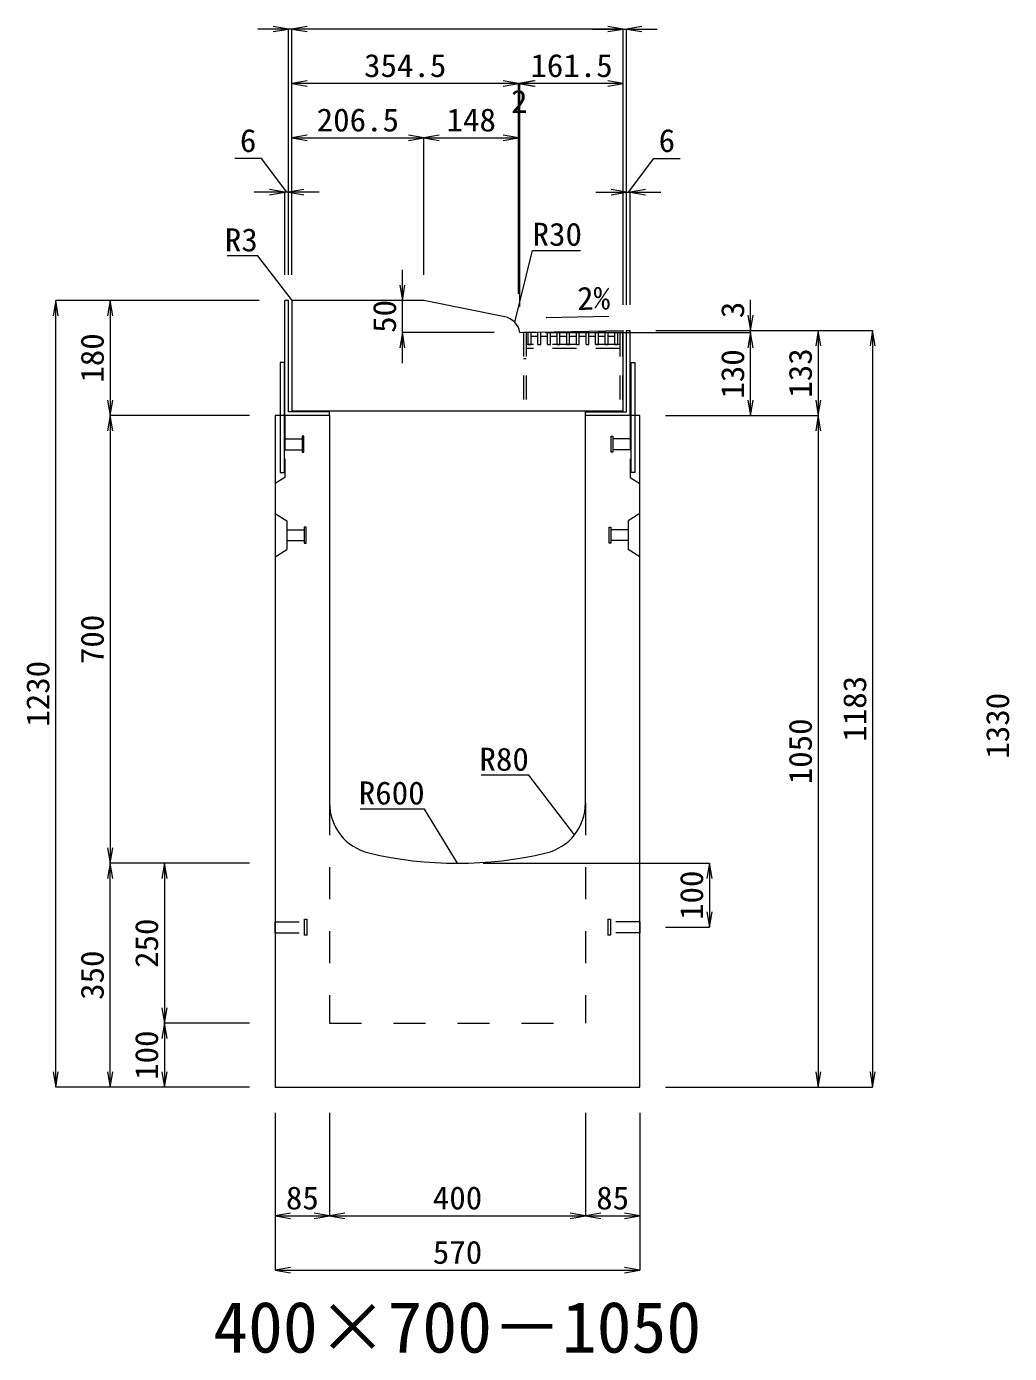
# Model space of a CAD drawing. Units: millimetres at full size. Extents: x -1809 to 57027, y -20349 to 17321.
# Drawn here: x 45395 to 46931, y -7612 to -5538 of the extents above; entities that cross this region are included whole.
import ezdxf
from ezdxf.enums import TextEntityAlignment as Align

# ---------------------------------------------------------------- set-up
doc = ezdxf.new("R2010")
doc.units = ezdxf.units.MM
doc.header["$LTSCALE"] = 50
for name, pattern in [('USER1', [2, 1, -1]), ('USER2', [1.35, 0.75, -0.6]), ('USER3', [1.35, 0.75, -0.6])]:
    doc.linetypes.add(name, pattern=pattern)
for name, color, linetype, lineweight in [('インサート', 3, 'USER2', 9), ('受枠', 3, 'Continuous', 5), ('寸法線', 7, 'Continuous', 13), ('引出線', 4, 'Continuous', 13), ('本体', 2, 'Continuous', 13), ('ｸﾞﾚｰﾁﾝｸﾞ', 7, 'USER3', 9)]:
    doc.layers.add(name, color=color, linetype=linetype, lineweight=lineweight)
doc.layers.add('文字', color=7, linetype='Continuous')
doc.styles.add('ＭＳ 明朝', font='')
doc.styles.get('ＭＳ 明朝').set_extended_font_data('MS Mincho')

# ---------------------------------------------------------------- blocks, each defined once
blk = doc.blocks.new('open_arrow')
at = {"color": 0, "linetype": 'Continuous', "lineweight": -2}
blk.add_lwpolyline([(7.5, 1.25), (0, 0), (7.5, -1.25)], dxfattribs=at)

msp = doc.modelspace()

# ---------------------------------------------------------------- linework, layer by layer
at = {"layer": 'インサート'}
for p, q in [((45828.24, -6178.55), (45825.24, -6178.55)), ((45825.24, -6178.55), (45825.24, -6203.55)), ((45828.24, -6203.55), (45828.24, -6178.55)), ((46308.24, -6178.55), (46311.24, -6178.55)), ((46308.24, -6203.55), (46308.24, -6178.55)), ((46311.24, -6178.55), (46311.24, -6203.55)), ((45798.24, -6182.55), (45825.24, -6182.55)), ((45798.24, -6182.55), (45798.24, -6199.55)), ((45798.24, -6199.55), (45825.24, -6199.55)), ((46338.24, -6182.55), (46311.24, -6182.55)), ((46338.24, -6199.55), (46311.24, -6199.55)), ((46338.24, -6182.55), (46338.24, -6199.55)), ((45825.24, -6203.55), (45828.24, -6203.55)), ((46311.24, -6203.55), (46308.24, -6203.55)), ((45801.44, -6324.55), (45828.44, -6324.55)), ((45801.44, -6324.55), (45801.44, -6341.55)), ((45831.44, -6320.55), (45828.44, -6320.55)), ((45828.44, -6320.55), (45828.44, -6345.55)), ((45831.44, -6345.55), (45831.44, -6320.55)), ((46305.04, -6320.55), (46308.04, -6320.55)), ((46305.04, -6345.55), (46305.04, -6320.55)), ((46308.04, -6320.55), (46308.04, -6345.55)), ((46335.04, -6324.55), (46308.04, -6324.55)), ((46335.04, -6324.55), (46335.04, -6341.55)), ((45801.44, -6341.55), (45828.44, -6341.55)), ((45828.44, -6345.55), (45831.44, -6345.55)), ((46308.04, -6345.55), (46305.04, -6345.55)), ((46335.04, -6341.55), (46308.04, -6341.55)), ((45783.24, -6937.55), (45829.24, -6937.55)), ((45783.24, -6954.55), (45783.24, -6937.55)), ((45829.24, -6958.55), (45829.24, -6933.55)), ((45829.24, -6933.55), (45833.24, -6933.55)), ((45833.24, -6958.55), (45833.24, -6933.55)), ((46303.24, -6933.55), (46307.24, -6933.55)), ((46303.24, -6933.55), (46303.24, -6958.55)), ((46307.24, -6933.55), (46307.24, -6958.55)), ((46353.24, -6937.55), (46307.24, -6937.55)), ((46353.24, -6937.55), (46353.24, -6954.55)), ((45783.24, -6954.55), (45829.24, -6954.55)), ((45833.24, -6958.55), (45829.24, -6958.55)), ((46307.24, -6958.55), (46303.24, -6958.55)), ((46353.24, -6954.55), (46307.24, -6954.55))]:
    msp.add_line(p, q, dxfattribs=at)
at = {"layer": '受枠'}
for p, q in [((45804.24, -5966.05), (45798.24, -5966.05)), ((45798.24, -6146.05), (45798.24, -5966.05)), ((45804.24, -6140.05), (45804.24, -5966.05)), ((46332.24, -6140.05), (46332.24, -6013.05)), ((46332.24, -6013.05), (46338.24, -6013.05)), ((46338.24, -6146.05), (46338.24, -6013.05)), ((45791.24, -6063.05), (45791.24, -6235.05)), ((45797.24, -6063.05), (45791.24, -6063.05)), ((45797.24, -6063.05), (45797.24, -6235.05)), ((46339.24, -6063.05), (46339.24, -6235.05)), ((46339.24, -6063.05), (46345.24, -6063.05)), ((46345.24, -6063.05), (46345.24, -6235.05)), ((45868.24, -6140.05), (45804.24, -6140.05)), ((45868.24, -6146.05), (45868.24, -6140.05)), ((46268.24, -6146.05), (46268.24, -6140.05)), ((46268.24, -6140.05), (46332.24, -6140.05)), ((45868.24, -6146.05), (45798.24, -6146.05)), ((46338.24, -6146.05), (46268.24, -6146.05)), ((45791.24, -6235.05), (45797.24, -6235.05)), ((46345.24, -6235.05), (46339.24, -6235.05))]:
    msp.add_line(p, q, dxfattribs=at)
at = {"layer": '寸法線'}
for p, q in [((45857.24, -5541.93), (45756.24, -5541.93)), ((45804.24, -5926.03), (45804.24, -5541.93)), ((46327.24, -5541.93), (45809.24, -5541.93)), ((45809.24, -5926.03), (45809.24, -5541.93)), ((45809.24, -5926.03), (45809.24, -5541.93)), ((46279.24, -5541.93), (46380.24, -5541.93)), ((46327.24, -5973.23), (46327.24, -5541.93)), ((46327.24, -5973.23), (46327.24, -5541.93)), ((46332.24, -5973.03), (46332.24, -5541.93)), ((46211.74, -5626.93), (45809.24, -5626.93)), ((45809.24, -5926.03), (45809.24, -5626.93)), ((46213.67, -5626.93), (46115.74, -5626.93)), ((46163.74, -5956.03), (46163.74, -5626.93)), ((46327.24, -5626.93), (46165.67, -5626.93)), ((46165.67, -5976.03), (46165.67, -5626.93)), ((46327.24, -5973.23), (46327.24, -5626.93)), ((45809.24, -5711.93), (46015.74, -5711.93)), ((45809.24, -5926.03), (45809.24, -5711.93)), ((46015.74, -5926.03), (46015.74, -5711.93)), ((46015.74, -5711.93), (46163.74, -5711.93)), ((46015.74, -5926.03), (46015.74, -5711.93)), ((46163.74, -5956.03), (46163.74, -5711.93)), ((46163.74, -5956.03), (46163.74, -5717.95)), ((46165.67, -5976.03), (46165.67, -5717.95)), ((45761.62, -5744.13), (45720.39, -5744.13)), ((45801.24, -5796.93), (45761.62, -5744.13)), ((46335.24, -5796.93), (46374.86, -5744.13)), ((46374.86, -5744.13), (46416.09, -5744.13)), ((45852.24, -5796.93), (45750.24, -5796.93)), ((45798.24, -5926.03), (45798.24, -5796.93)), ((45804.24, -5926.03), (45804.24, -5796.93)), ((46284.24, -5796.93), (46386.24, -5796.93)), ((46332.24, -5973.03), (46332.24, -5796.93)), ((46338.24, -5973.03), (46338.24, -5796.93)), ((45982.08, -6064.11), (45982.08, -5918.05)), ((45440.3, -7196.05), (45440.3, -5966.05)), ((45758.22, -5966.05), (45440.3, -5966.05)), ((45525.3, -5966.05), (45525.3, -6146.05)), ((45758.22, -5966.05), (45525.3, -5966.05)), ((45982.08, -5966.05), (45975.72, -5966.05)), ((46526.18, -6064.05), (46526.18, -5965.05)), ((46378.26, -6013.05), (46632.02, -6013.05)), ((46378.26, -6013.05), (46717.02, -6013.05)), ((46378.26, -6013.05), (46526.18, -6013.05)), ((46632.02, -6013.05), (46632.02, -6146.05)), ((46717.02, -6013.05), (46717.02, -7196.05)), ((46125.66, -6016.11), (45982.08, -6016.11)), ((46205.69, -6016.05), (46526.18, -6016.05)), ((46205.69, -6016.05), (46526.18, -6016.05)), ((46526.18, -6146.05), (46526.18, -6016.05)), ((45743.22, -6146.05), (45525.3, -6146.05)), ((45525.3, -6146.05), (45525.3, -6846.05)), ((45743.22, -6146.05), (45525.3, -6146.05)), ((46393.26, -6146.05), (46632.02, -6146.05)), ((46393.26, -6146.05), (46632.02, -6146.05)), ((46393.26, -6146.05), (46526.18, -6146.05)), ((46632.02, -6146.05), (46632.02, -7196.05)), ((45743.22, -6846.05), (45525.3, -6846.05)), ((45525.3, -7196.05), (45525.3, -6846.05)), ((45743.22, -6846.05), (45525.3, -6846.05)), ((45610.3, -6846.05), (45610.3, -7096.05)), ((45743.22, -6846.05), (45610.3, -6846.05)), ((46108.26, -6846.05), (46462.02, -6846.05)), ((46462.02, -6846.05), (46462.02, -6946.05)), ((46393.26, -6946.05), (46462.02, -6946.05)), ((45743.22, -7096.05), (45610.3, -7096.05)), ((45610.3, -7096.05), (45610.3, -7196.05)), ((45743.22, -7096.05), (45610.3, -7096.05)), ((45743.22, -7196.05), (45440.3, -7196.05)), ((45743.22, -7196.05), (45525.3, -7196.05)), ((45743.22, -7196.05), (45610.3, -7196.05)), ((46393.26, -7196.05), (46632.02, -7196.05)), ((46393.26, -7196.05), (46717.02, -7196.05)), ((45783.24, -7236.07), (45783.24, -7397.21)), ((45783.24, -7236.07), (45783.24, -7482.21)), ((45868.24, -7236.07), (45868.24, -7397.21)), ((45868.24, -7236.07), (45868.24, -7397.21)), ((46268.24, -7236.07), (46268.24, -7397.21)), ((46268.24, -7236.07), (46268.24, -7397.21)), ((46353.24, -7236.07), (46353.24, -7397.21)), ((46353.24, -7236.07), (46353.24, -7482.21)), ((45783.24, -7397.21), (45868.24, -7397.21)), ((45868.24, -7397.21), (46268.24, -7397.21)), ((46268.24, -7397.21), (46353.24, -7397.21)), ((45783.24, -7482.21), (46353.24, -7482.21))]:
    msp.add_line(p, q, dxfattribs=at)
at = {"layer": '引出線'}
for points in [[(46157.65, -6000.19), (46185.55, -5887.86), (46260.23, -5887.86)], [(45810.12, -5966.93), (45756.07, -5896.57), (45708.34, -5896.57)], [(46207, -5992.9), (46255.74, -5991.93), (46304.49, -5990.95)], [(46251, -6801.63), (46179.74, -6708.52), (46105.07, -6708.52)], [(46068.24, -6846.05), (46016.88, -6761.3), (45915.87, -6761.3)]]:
    msp.add_lwpolyline(points, dxfattribs=at)
at = {"layer": '本体', "lineweight": 20}
for p, q in [((45809.24, -5966.05), (45809.24, -6139.05)), ((46015.74, -5966.05), (45809.24, -5966.05)), ((46142.05, -5991.66), (46015.74, -5966.05)), ((46165.67, -6016.05), (46327.24, -6013.25)), ((46327.24, -6139.05), (46327.24, -6013.25)), ((46327.24, -6139.05), (45809.24, -6139.05))]:
    msp.add_line(p, q, dxfattribs=at)
at = {"layer": '本体'}
for p, q in [((45783.24, -6146.05), (45783.24, -7196.05)), ((45868.24, -6146.05), (45783.24, -6146.05)), ((45868.24, -6146.05), (45868.24, -6752.02)), ((46268.24, -6752.02), (46268.24, -6146.05)), ((46353.24, -6146.05), (46268.24, -6146.05)), ((46353.24, -7196.05), (46353.24, -6146.05)), ((45783.24, -7196.05), (46353.24, -7196.05))]:
    msp.add_line(p, q, dxfattribs=at)
at = {"layer": '本体', "linetype": 'USER2', "lineweight": 9}
for p, q in [((45798.24, -6146.05), (45798.24, -6243.05)), ((46338.24, -6146.05), (46338.24, -6243.05)), ((45798.24, -6243.05), (45783.24, -6252.55)), ((46338.24, -6243.05), (46353.24, -6252.55))]:
    msp.add_line(p, q, dxfattribs=at)
at = {"layer": '本体', "lineweight": 9}
for p, q in [((45783.24, -6299.05), (45801.44, -6310.55)), ((46353.24, -6299.05), (46335.04, -6310.55)), ((45801.44, -6310.55), (45801.44, -6355.55)), ((46335.04, -6310.55), (46335.04, -6355.55)), ((45783.24, -6367.05), (45801.44, -6355.55)), ((46353.24, -6367.05), (46335.04, -6355.55))]:
    msp.add_line(p, q, dxfattribs=at)
at = {"layer": '本体', "linetype": 'USER1', "lineweight": 15}
for p, q in [((45868.24, -6752.02), (45868.24, -7096.05)), ((46268.24, -6752.02), (46268.24, -7096.05)), ((45868.24, -7096.05), (46268.24, -7096.05))]:
    msp.add_line(p, q, dxfattribs=at)
at = {"layer": '本体', "lineweight": 20}
for centre, radius, start, end in [((45812.24, -5969.05), 3, 90, 180), ((46136.09, -6021.06), 30, 9.60388, 78.54131)]:
    msp.add_arc(centre, radius, start, end, dxfattribs=at)
at = {"layer": '本体'}
for centre, radius, start, end in [((45948.24, -6752.02), 80, 180, 256.65764), ((46188.24, -6752.02), 80, 283.34236, 0), ((46068.24, -6246.05), 600, 256.65764, 283.34236)]:
    msp.add_arc(centre, radius, start, end, dxfattribs=at)
at = {"layer": 'ｸﾞﾚｰﾁﾝｸﾞ'}
for p, q in [((46171.24, -6016.05), (46171.24, -6139.05)), ((46326.24, -6016.05), (46171.24, -6016.05)), ((46175.74, -6016.05), (46175.74, -6139.05)), ((46321.74, -6035.05), (46175.74, -6035.05)), ((46178.74, -6035.05), (46178.74, -6016.05)), ((46178.74, -6035.05), (46183.24, -6035.05)), ((46183.2, -6022.05), (46193.8, -6022.05)), ((46183.24, -6035.05), (46183.24, -6016.05)), ((46193.8, -6035.05), (46193.8, -6016.05)), ((46193.8, -6035.05), (46198.3, -6035.05)), ((46198.25, -6022.05), (46208.85, -6022.05)), ((46198.3, -6035.05), (46198.3, -6016.05)), ((46208.85, -6035.05), (46208.85, -6016.05)), ((46208.85, -6035.05), (46213.35, -6035.05)), ((46213.31, -6022.05), (46223.91, -6022.05)), ((46213.35, -6035.05), (46213.35, -6016.05)), ((46223.91, -6035.05), (46223.91, -6016.05)), ((46223.91, -6035.05), (46228.41, -6035.05)), ((46228.36, -6022.05), (46238.96, -6022.05)), ((46228.41, -6035.05), (46228.41, -6016.05)), ((46238.96, -6035.05), (46238.96, -6016.05)), ((46238.96, -6035.05), (46243.46, -6035.05)), ((46243.42, -6022.05), (46254.02, -6022.05)), ((46243.46, -6035.05), (46243.46, -6016.05)), ((46254.02, -6035.05), (46254.02, -6016.05)), ((46254.02, -6035.05), (46258.52, -6035.05)), ((46258.47, -6022.05), (46269.07, -6022.05)), ((46258.52, -6035.05), (46258.52, -6016.05)), ((46269.07, -6035.05), (46269.07, -6016.05)), ((46269.07, -6035.05), (46273.57, -6035.05)), ((46273.53, -6022.05), (46284.13, -6022.05)), ((46273.57, -6035.05), (46273.57, -6016.05)), ((46284.13, -6035.05), (46284.13, -6016.05)), ((46284.13, -6035.05), (46288.63, -6035.05)), ((46288.59, -6022.05), (46299.19, -6022.05)), ((46288.63, -6035.05), (46288.63, -6016.05)), ((46299.19, -6035.05), (46299.19, -6016.05)), ((46299.19, -6035.05), (46303.69, -6035.05)), ((46303.69, -6035.05), (46303.69, -6016.05)), ((46303.69, -6022.05), (46314.24, -6022.05)), ((46314.24, -6035.05), (46314.24, -6016.05)), ((46314.24, -6035.05), (46318.74, -6035.05)), ((46318.74, -6035.05), (46318.74, -6016.05)), ((46321.74, -6016.05), (46321.74, -6139.05)), ((46326.24, -6016.05), (46326.24, -6139.05)), ((46321.74, -6041.05), (46175.74, -6041.05)), ((46175.74, -6057.55), (46171.24, -6057.55))]:
    msp.add_line(p, q, dxfattribs=at)

# ---------------------------------------------------------------- block references
at = {"layer": '寸法線', "xscale": 3.2, "yscale": 3.2}
for p, rotation in [((45804.24, -5541.93), 180), ((46327.24, -5541.93), 180), ((46327.24, -5541.93), 180), ((46163.74, -5626.93), 180), ((46327.24, -5626.93), 180), ((46015.74, -5711.93), 180), ((46163.74, -5711.93), 180), ((45798.24, -5796.93), 180), ((46332.24, -5796.93), 180), ((45982.08, -5966.05), 90), ((45440.3, -5966.05), 270), ((45525.3, -5966.05), 270), ((46526.18, -6013.05), 90), ((46632.02, -6013.05), 270), ((46717.02, -6013.05), 270), ((45982.08, -6016.11), 270), ((46526.18, -6016.05), 270), ((46526.18, -6016.05), 270), ((45525.3, -6146.05), 90), ((46526.18, -6146.05), 90), ((46632.02, -6146.05), 90), ((45525.3, -6146.05), 270), ((46632.02, -6146.05), 270), ((45525.3, -6846.05), 90), ((45525.3, -6846.05), 270), ((45610.3, -6846.05), 270), ((46462.02, -6846.05), 270), ((46462.02, -6946.05), 90), ((45610.3, -7096.05), 90), ((45610.3, -7096.05), 270), ((45440.3, -7196.05), 90), ((45525.3, -7196.05), 90), ((45610.3, -7196.05), 90), ((46632.02, -7196.05), 90), ((46717.02, -7196.05), 90), ((45868.24, -7397.21), 180), ((46268.24, -7397.21), 180), ((46353.24, -7397.21), 180), ((46353.24, -7482.21), 180)]:
    msp.add_blockref('open_arrow', p, dxfattribs=dict(at, rotation=rotation))
for p in [(45809.24, -5541.93), (45809.24, -5541.93), (46332.24, -5541.93), (45809.24, -5626.93), (46163.74, -5626.93), (46165.67, -5626.93), (46165.67, -5626.93), (45809.24, -5711.93), (46015.74, -5711.93), (45804.24, -5796.93), (46338.24, -5796.93), (45783.24, -7397.21), (45868.24, -7397.21), (46268.24, -7397.21), (45783.24, -7482.21)]:
    msp.add_blockref('open_arrow', p, dxfattribs=at)
at = {"layer": '引出線', "xscale": 0.0533, "yscale": 0.0533}
for p, rotation in [((45810.12, -5966.93), 127.5), ((46207, -5992.9), 1.1), ((46157.65, -6000.19), 76), ((46251, -6801.63), 127.4), ((46068.24, -6846.05), 121.2)]:
    msp.add_blockref('open_arrow', p, dxfattribs=dict(at, rotation=rotation))

# ---------------------------------------------------------------- texts
at = {"layer": '寸法線', "style": 'ＭＳ 明朝', "width": 1.05}
for s, p in [('354.5', (45986.49, -5598.91)), ('161.5', (46246.46, -5598.91)), ('2', (46164.71, -5654.95)), ('206.5', (45912.49, -5683.91)), ('148', (46089.74, -5683.91)), ('6', (45741.01, -5716.11)), ('6', (46395.47, -5716.11)), ('85', (45825.74, -7369.19)), ('400', (46068.24, -7369.19)), ('85', (46310.74, -7369.19)), ('570', (46068.24, -7454.19))]:
    msp.add_text(s, height=36.03, dxfattribs=at).set_placement(p, align=Align.MIDDLE_CENTER)
for s, p in [('50', (45954.06, -5991.08)), ('3', (46498.16, -5980.99)), ('180', (45497.28, -6056.05)), ('130', (46498.16, -6081.05)), ('133', (46604, -6079.55)), ('700', (45497.28, -6496.05)), ('1230', (45412.28, -6581.05)), ('1183', (46689, -6604.55)), ('1330', (46912.28, -6631.05)), ('1050', (46604, -6671.05)), ('100', (46434, -6896.05)), ('250', (45582.28, -6971.05)), ('350', (45497.28, -7021.05)), ('100', (45582.28, -7146.05))]:
    msp.add_text(s, height=36.03, rotation=90, dxfattribs=at).set_placement(p, align=Align.MIDDLE_CENTER)
at = {"layer": '引出線', "style": 'ＭＳ 明朝', "width": 1.05}
msp.add_text('R30', height=36.03, dxfattribs=at).set_placement((46185.55, -5844.66), align=Align.TOP_LEFT)
for s, p in [('R3', (45756.07, -5853.37)), ('R80', (46179.74, -6665.32)), ('R600', (46016.88, -6718.1))]:
    msp.add_text(s, height=36.03, dxfattribs=at).set_placement(p, align=Align.TOP_RIGHT)
msp.add_text('2%', height=36.03, rotation=1.146, dxfattribs=at).set_placement((46254.81, -5945.04), align=Align.TOP_LEFT)
at = {"layer": '文字', "style": 'ＭＳ 明朝'}
msp.add_text('400×700－1050', height=80.06, dxfattribs=at).set_placement((46067.76, -7571.03), align=Align.MIDDLE_CENTER)

doc.saveas('drawing.dxf')
